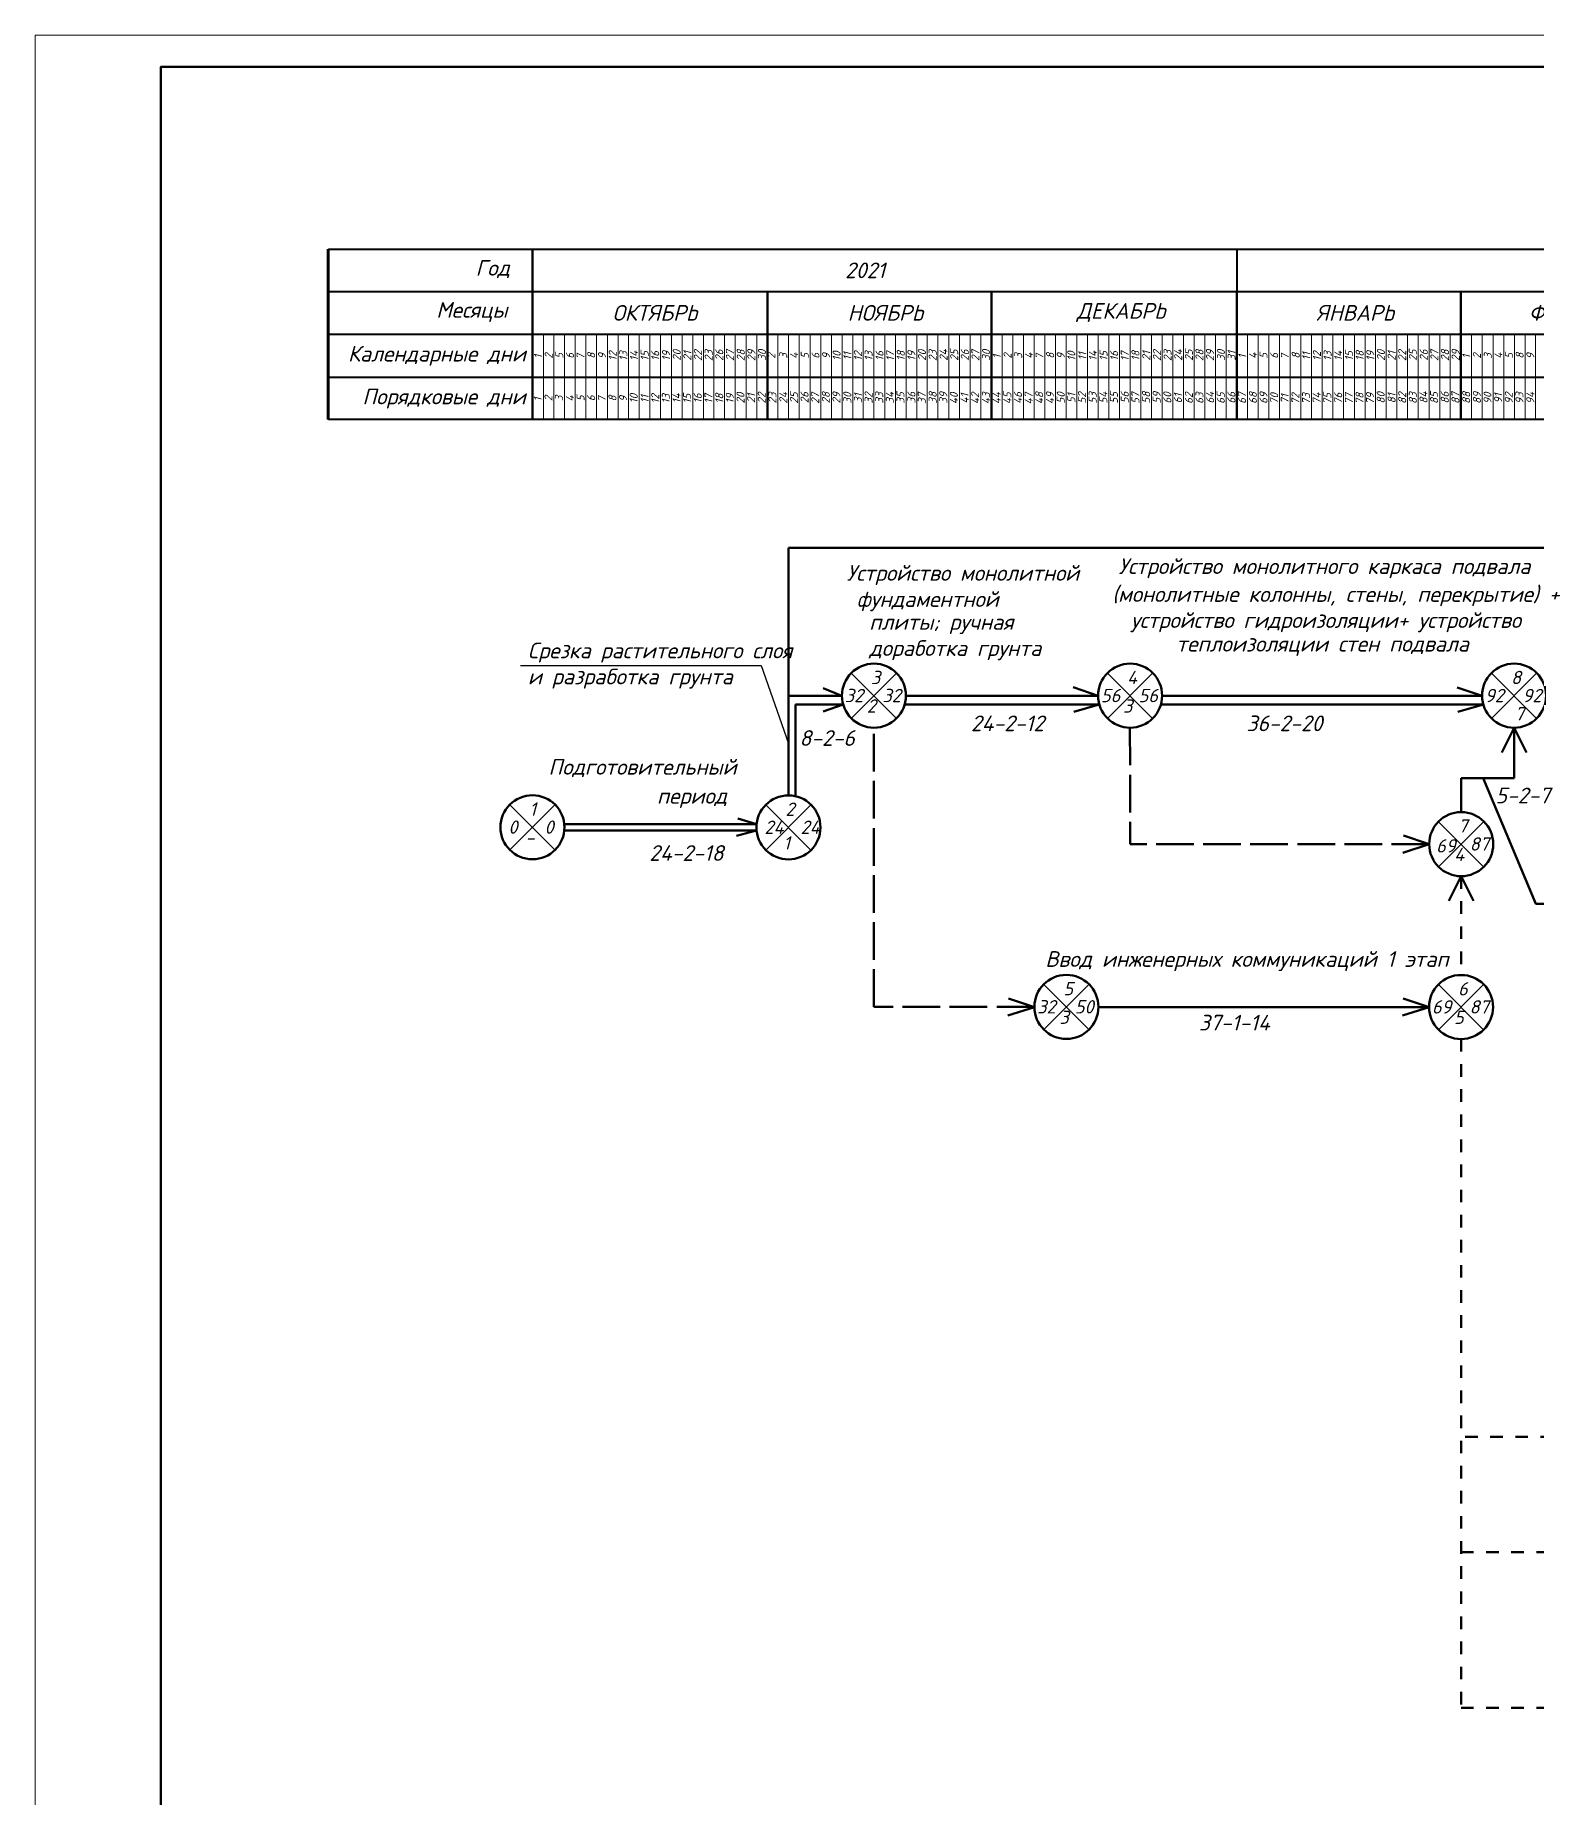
# Model space of a CAD drawing. Header units: millimetres. Extents: x 2279 to 5236, y 896 to 2828.
# Drawn here: x 2279.1 to 2518.3, y 1716.2 to 1997.1 of the extents above; entities that cross this region are included whole.
import ezdxf

# ---------------------------------------------------------------- set-up
doc = ezdxf.new("R2010")
doc.units = ezdxf.units.MM
doc.linetypes.add('1 Граница асфальта 2-1', pattern=[1.5, 0.5, -0.5, 0.5])
doc.linetypes.add('ACAD_ISO02W100', pattern=[15, 12, -3])
for name, color, linetype in [('PDF _!!ОСНОВНАЯ', 7, 'Continuous'), ('PDF _!!ТОНКАЯ', 7, 'Continuous'), ('PDF _0', 7, 'Continuous'), ('PDF _Текст', 7, 'Continuous')]:
    doc.layers.add(name, color=color, linetype=linetype)
doc.layers.add('Тонкие', color=83, linetype='Continuous', lineweight=15)
doc.styles.add('PDF ISOCPEUR Italic', font='isocpeui.ttf')

msp = doc.modelspace()

# ---------------------------------------------------------------- linework, layer by layer
at = {"linetype": 'ACAD_ISO02W100', "ltscale": 2}
msp.add_line((2405.89, 1935.84), (2407.58, 1935.84), dxfattribs=at)
at = {"lineweight": 20, "ltscale": 10}
for p, q in [((2412.71, 1935.84), (2453.52, 1935.84)), ((2399.09, 1875.95), (2399.09, 1915.39)), ((2399.09, 1875.95), (2399.09, 1891.82))]:
    msp.add_line(p, q, dxfattribs=at)
at = {"lineweight": 50, "ltscale": 10}
for p, q in [((2399.09, 1875.95), (2399.09, 1915.39)), ((2399.09, 1915.39), (2785.02, 1915.39)), ((2407.6, 1891.82), (2404.62, 1893.06)), ((2448.41, 1891.82), (2444.47, 1893.17)), ((2509.59, 1891.8), (2505.64, 1893.15)), ((2399.09, 1891.82), (2407.6, 1891.82)), ((2400.2, 1875.95), (2400.2, 1890.43)), ((2400.2, 1890.43), (2407.8, 1890.43)), ((2407.81, 1890.44), (2404.6, 1889.32)), ((2417.61, 1890.43), (2448.61, 1890.43)), ((2417.81, 1891.82), (2448.41, 1891.82)), ((2448.61, 1890.43), (2444.57, 1889.27)), ((2458.4, 1890.41), (2509.79, 1890.41)), ((2458.6, 1891.8), (2509.59, 1891.8)), ((2509.79, 1890.41), (2505.74, 1889.25)), ((2514.71, 1886.74), (2512.74, 1882.81)), ((2514.71, 1878.69), (2514.71, 1886.74)), ((2514.71, 1886.74), (2516.68, 1882.81)), ((2506.26, 1873.29), (2506.26, 1878.69)), ((2506.26, 1878.69), (2514.71, 1878.69)), ((2506.24, 1863.08), (2504.28, 1859.16)), ((2506.24, 1863.08), (2508.21, 1859.16))]:
    msp.add_line(p, q, dxfattribs=at)
at = {"linetype": 'ACAD_ISO02W100', "lineweight": 50, "ltscale": 0.5}
for p, q in [((2412.68, 1842.25), (2412.68, 1886.74)), ((2453.49, 1886.74), (2453.52, 1868.16)), ((2501.16, 1868.16), (2453.52, 1868.16)), ((2438.27, 1842.25), (2412.68, 1842.25))]:
    msp.add_line(p, q, dxfattribs=at)
at = {"linetype": 'ACAD_ISO02W100', "lineweight": 50, "ltscale": 10}
for p, q in [((2501.16, 1868.16), (2496.96, 1866.8)), ((2501.16, 1868.16), (2497.05, 1869.54)), ((2438.27, 1842.23), (2434.15, 1843.61)), ((2501.14, 1842.23), (2497.03, 1843.61)), ((2438.27, 1842.23), (2434.06, 1840.86)), ((2448.44, 1842.23), (2501.14, 1842.23)), ((2501.14, 1842.23), (2496.93, 1840.86))]:
    msp.add_line(p, q, dxfattribs=at)
at = {"linetype": '1 Граница асфальта 2-1', "lineweight": 50, "ltscale": 4}
for p, q in [((2506.24, 1863.08), (2506.24, 1847.33)), ((2506.24, 1837.12), (2506.24, 1730.56)), ((2592.9, 1773.74), (2506.24, 1773.74)), ((2506.24, 1755.38), (2592.9, 1755.38)), ((2506.24, 1730.56), (2592.88, 1730.56))]:
    msp.add_line(p, q, dxfattribs=at)
at = {"layer": 'PDF _!!ОСНОВНАЯ', "lineweight": 50}
msp.add_lwpolyline([(2299.1, 1408.07), (3115.1, 1408.07), (3115.1, 1992.03), (2299.1, 1992.03)], close=True, dxfattribs=at)
for points in [[(2358.31, 1963.01), (2358.31, 1935.84)], [(2395.73, 1956.24), (2395.73, 1935.84)], [(2431.42, 1956.24), (2431.42, 1935.84)], [(2470.53, 1956.24), (2470.53, 1935.84)], [(2506.22, 1956.24), (2506.22, 1935.84)], [(2363.36, 1871.36), (2394.02, 1871.36), (2391.03, 1872.25)], [(2363.36, 1870.34), (2394.02, 1870.34), (2390.81, 1869.5)]]:
    msp.add_lwpolyline(points, dxfattribs=at)
for centre in [(2412.71, 1891.84), (2453.52, 1891.84), (2514.69, 1891.84), (2358.31, 1870.87), (2399.09, 1870.85), (2506.26, 1868.18), (2443.37, 1842.25), (2506.24, 1842.23)]:
    msp.add_circle(centre, 5.1, dxfattribs=at)
at = {"layer": 'PDF _!!ТОНКАЯ', "lineweight": 40}
for points in [[(2325.64, 1963.01), (2325.64, 1949.42), (2325.64, 1935.84)], [(2470.53, 1963.01), (2470.53, 1935.84)], [(2325.64, 1956.24), (2325.64, 1956.24), (2965.1, 1956.24)], [(2325.64, 1949.42), (2325.64, 1949.42), (2965.22, 1949.42)], [(2325.64, 1942.61), (2325.64, 1942.61), (2965.22, 1942.61)]]:
    msp.add_lwpolyline(points, dxfattribs=at)
msp.add_lwpolyline([(2965.44, 1935.84), (2351.35, 1935.84), (2325.87, 1935.84), (2325.87, 1949.42), (2325.87, 1963.01), (2351.35, 1963.01), (2964.99, 1963.01)], close=True, dxfattribs=at)
at = {"layer": 'PDF _!!ТОНКАЯ', "lineweight": 25}
for points in [[(2356.38, 1896.63), (2394.73, 1896.63), (2399.09, 1884.23)], [(2409.09, 1895.42), (2416.28, 1888.22)], [(2409.09, 1888.22), (2416.28, 1895.42)], [(2449.9, 1895.42), (2457.09, 1888.22)], [(2449.9, 1888.22), (2457.09, 1895.42)], [(2511.07, 1895.42), (2518.27, 1888.22)], [(2511.07, 1888.22), (2518.27, 1895.42)], [(2354.69, 1874.45), (2361.88, 1867.25)], [(2354.69, 1867.25), (2361.88, 1874.45)], [(2395.47, 1874.43), (2402.67, 1867.23)], [(2395.47, 1867.23), (2402.67, 1874.43)], [(2502.65, 1871.76), (2509.84, 1864.56)], [(2502.65, 1864.56), (2509.84, 1871.76)], [(2439.75, 1845.82), (2446.94, 1838.63)], [(2439.75, 1838.63), (2446.94, 1845.82)], [(2502.62, 1845.8), (2509.82, 1838.61)], [(2502.62, 1838.61), (2509.82, 1845.8)]]:
    msp.add_lwpolyline(points, dxfattribs=at)
at = {"layer": 'PDF _!!ТОНКАЯ', "lineweight": 50}
msp.add_lwpolyline([(2509.78, 1878.69), (2518.17, 1858.67), (2545.56, 1858.67)], dxfattribs=at)
at = {"layer": 'PDF _0', "lineweight": 20}
for points in [[(2358.31, 1935.84), (2358.31, 1942.61), (2358.31, 1949.42), (2358.31, 1956.24)], [(2395.73, 1935.84), (2395.73, 1942.61), (2395.73, 1949.42), (2395.73, 1956.24)], [(2431.42, 1935.84), (2431.42, 1942.61), (2431.42, 1949.42), (2431.42, 1956.24)], [(2470.53, 1935.84), (2470.53, 1942.61), (2470.53, 1949.42), (2470.53, 1956.24)], [(2506.22, 1935.84), (2506.22, 1942.61), (2506.22, 1949.42), (2506.22, 1956.24)], [(2360.04, 1935.84), (2360.04, 1942.61), (2360.04, 1949.42)], [(2361.73, 1935.84), (2361.73, 1942.61), (2361.73, 1949.42)], [(2363.43, 1935.84), (2363.43, 1942.61), (2363.43, 1949.42)], [(2365.12, 1935.84), (2365.12, 1942.61), (2365.12, 1949.42)], [(2366.81, 1935.84), (2366.81, 1942.61), (2366.81, 1949.42)], [(2368.51, 1935.84), (2368.51, 1942.61), (2368.51, 1949.42)], [(2370.24, 1935.84), (2370.24, 1942.61), (2370.24, 1949.42)], [(2371.94, 1935.84), (2371.94, 1942.61), (2371.94, 1949.42)], [(2373.63, 1935.84), (2373.63, 1942.61), (2373.63, 1949.42)], [(2375.32, 1935.84), (2375.32, 1942.61), (2375.32, 1949.42)], [(2377.02, 1935.84), (2377.02, 1942.61), (2377.02, 1949.42)], [(2378.71, 1935.84), (2378.71, 1942.61), (2378.71, 1949.42)], [(2380.45, 1935.84), (2380.45, 1942.61), (2380.45, 1949.42)], [(2382.14, 1935.84), (2382.14, 1942.61), (2382.14, 1949.42)], [(2383.83, 1935.84), (2383.83, 1942.61), (2383.83, 1949.42)], [(2385.53, 1935.84), (2385.53, 1942.61), (2385.53, 1949.42)], [(2387.22, 1935.84), (2387.22, 1942.61), (2387.22, 1949.42)], [(2388.91, 1935.84), (2388.91, 1942.61), (2388.91, 1949.42)], [(2390.61, 1935.84), (2390.61, 1942.61), (2390.61, 1949.42)], [(2392.34, 1935.84), (2392.34, 1942.61), (2392.34, 1949.42)], [(2394.04, 1935.84), (2394.04, 1942.61), (2394.04, 1949.42)], [(2397.42, 1935.84), (2397.42, 1942.61), (2397.42, 1949.42)], [(2399.12, 1935.84), (2399.12, 1942.61), (2399.12, 1949.42)], [(2400.81, 1935.84), (2400.81, 1942.61), (2400.81, 1949.42)], [(2402.54, 1935.84), (2402.54, 1942.61), (2402.54, 1949.42)], [(2404.24, 1935.84), (2404.24, 1942.61), (2404.24, 1949.42)], [(2405.93, 1935.84), (2405.93, 1942.61), (2405.93, 1949.42)], [(2407.62, 1935.84), (2407.62, 1942.61), (2407.62, 1949.42)], [(2409.32, 1935.84), (2409.32, 1942.61), (2409.32, 1949.42)], [(2411.01, 1935.84), (2411.01, 1942.61), (2411.01, 1949.42)], [(2412.71, 1935.84), (2412.71, 1942.61), (2412.71, 1949.42)], [(2414.44, 1935.84), (2414.44, 1942.61), (2414.44, 1949.42)], [(2416.13, 1935.84), (2416.13, 1942.61), (2416.13, 1949.42)], [(2417.83, 1935.84), (2417.83, 1942.61), (2417.83, 1949.42)], [(2419.52, 1935.84), (2419.52, 1942.61), (2419.52, 1949.42)], [(2421.21, 1935.84), (2421.21, 1942.61), (2421.21, 1949.42)], [(2422.91, 1935.84), (2422.91, 1942.61), (2422.91, 1949.42)], [(2424.64, 1935.84), (2424.64, 1942.61), (2424.64, 1949.42)], [(2426.34, 1935.84), (2426.34, 1942.61), (2426.34, 1949.42)], [(2428.03, 1935.84), (2428.03, 1942.61), (2428.03, 1949.42)], [(2429.72, 1935.84), (2429.72, 1942.61), (2429.72, 1949.42)], [(2433.11, 1935.84), (2433.11, 1942.61), (2433.11, 1949.42)], [(2434.85, 1935.84), (2434.85, 1942.61), (2434.85, 1949.42)], [(2436.54, 1935.84), (2436.54, 1942.61), (2436.54, 1949.42)], [(2438.23, 1935.84), (2438.23, 1942.61), (2438.23, 1949.42)], [(2439.93, 1935.84), (2439.93, 1942.61), (2439.93, 1949.42)], [(2441.62, 1935.84), (2441.62, 1942.61), (2441.62, 1949.42)], [(2443.31, 1935.84), (2443.31, 1942.61), (2443.31, 1949.42)], [(2445.01, 1935.84), (2445.01, 1942.61), (2445.01, 1949.42)], [(2446.74, 1935.84), (2446.74, 1942.61), (2446.74, 1949.42)], [(2448.44, 1935.84), (2448.44, 1942.61), (2448.44, 1949.42)], [(2450.13, 1935.84), (2450.13, 1942.61), (2450.13, 1949.42)], [(2451.82, 1935.84), (2451.82, 1942.61), (2451.82, 1949.42)], [(2453.52, 1935.84), (2453.52, 1942.61), (2453.52, 1949.42)], [(2455.21, 1935.84), (2455.21, 1942.61), (2455.21, 1949.42)], [(2456.94, 1935.84), (2456.94, 1942.61), (2456.94, 1949.42)], [(2458.64, 1935.84), (2458.64, 1942.61), (2458.64, 1949.42)], [(2460.33, 1935.84), (2460.33, 1942.61), (2460.33, 1949.42)], [(2462.03, 1935.84), (2462.03, 1942.61), (2462.03, 1949.42)], [(2463.72, 1935.84), (2463.72, 1942.61), (2463.72, 1949.42)], [(2465.41, 1935.84), (2465.41, 1942.61), (2465.41, 1949.42)], [(2467.11, 1935.84), (2467.11, 1942.61), (2467.11, 1949.42)], [(2468.84, 1935.84), (2468.84, 1942.61), (2468.84, 1949.42)], [(2472.23, 1935.84), (2472.23, 1942.61), (2472.23, 1949.42)], [(2473.92, 1935.84), (2473.92, 1942.61), (2473.92, 1949.42)], [(2475.61, 1935.84), (2475.61, 1942.61), (2475.61, 1949.42)], [(2477.31, 1935.84), (2477.31, 1942.61), (2477.31, 1949.42)], [(2479.04, 1935.84), (2479.04, 1942.61), (2479.04, 1949.42)], [(2480.74, 1935.84), (2480.74, 1942.61), (2480.74, 1949.42)], [(2482.43, 1935.84), (2482.43, 1942.61), (2482.43, 1949.42)], [(2484.12, 1935.84), (2484.12, 1942.61), (2484.12, 1949.42)], [(2485.82, 1935.84), (2485.82, 1942.61), (2485.82, 1949.42)], [(2487.51, 1935.84), (2487.51, 1942.61), (2487.51, 1949.42)], [(2489.25, 1935.84), (2489.25, 1942.61), (2489.25, 1949.42)], [(2490.94, 1935.84), (2490.94, 1942.61), (2490.94, 1949.42)], [(2492.63, 1935.84), (2492.63, 1942.61), (2492.63, 1949.42)], [(2494.33, 1935.84), (2494.33, 1942.61), (2494.33, 1949.42)], [(2496.02, 1935.84), (2496.02, 1942.61), (2496.02, 1949.42)], [(2497.71, 1935.84), (2497.71, 1942.61), (2497.71, 1949.42)], [(2499.41, 1935.84), (2499.41, 1942.61), (2499.41, 1949.42)], [(2501.14, 1935.84), (2501.14, 1942.61), (2501.14, 1949.42)], [(2502.84, 1935.84), (2502.84, 1942.61), (2502.84, 1949.42)], [(2504.53, 1935.84), (2504.53, 1942.61), (2504.53, 1949.42)], [(2507.92, 1935.84), (2507.92, 1942.61), (2507.92, 1949.42)], [(2509.61, 1935.84), (2509.61, 1942.61), (2509.61, 1949.42)], [(2511.35, 1935.84), (2511.35, 1942.61), (2511.35, 1949.42)], [(2513.04, 1935.84), (2513.04, 1942.61), (2513.04, 1949.42)], [(2514.73, 1935.84), (2514.73, 1942.61), (2514.73, 1949.42)], [(2516.43, 1935.84), (2516.43, 1942.61), (2516.43, 1949.42)], [(2518.12, 1935.84), (2518.12, 1942.61), (2518.12, 1949.42)]]:
    msp.add_lwpolyline(points, dxfattribs=at)
for points in [[(2358.31, 1956.24), (2965.1, 1956.24), (2965.22, 1949.42), (2358.31, 1949.42)], [(2358.31, 1942.61), (2965.22, 1942.61), (2965.22, 1935.84), (2358.31, 1935.84)]]:
    msp.add_lwpolyline(points, close=True, dxfattribs=at)
at = {"layer": 'Тонкие', "color": 7}
for p, q in [((2279.1, 1997.07), (3120.1, 1997.07)), ((2279.1, 1403.07), (2279.1, 1997.07))]:
    msp.add_line(p, q, dxfattribs=at)

# ---------------------------------------------------------------- texts
at = {"layer": 'PDF _Текст', "attachment_point": 7, "style": 'PDF ISOCPEUR Italic'}
for s, insert, char_height in [('Год', (2349.25, 1958.36), 2.5), ('2021', (2408.11, 1958.36), 2.5), ('Месяцы', (2342.98, 1951.38), 2.5), ('ОКТЯБРЬ', (2371.05, 1951.58), 2.5), ('НОЯБРЬ', (2408.51, 1951.58), 2.5), ('ДЕКАБРЬ', (2445.01, 1951.38), 2.5), ('ЯНВАРЬ', (2483.19, 1951.58), 2.5), ('ФЕВРАЛЬ', (2517.02, 1951.58), 2.5), ('Календарные дни', (2328.91, 1944.4), 2.4999), ('Порядковые дни', (2331.21, 1937.58), 2.4999), ('Устройство монолитной\\P фундаментной', (2408.37, 1905.3), 2.4999), ('Устройство монолитного каркаса подвала', (2451.67, 1910.55), 2.4999), ('(монолитные колонны, стены, перекрытие) +', (2450.66, 1906.1), 2.4999), ('плиты; ручная \\Pдоработка грунта', (2411.96, 1897.49), 2.4999), ('устройство гидроизоляции+ устройство', (2453.62, 1901.95), 2.4999), ('Срезка растительного слоя', (2357.56, 1897.11), 2.4999), ('теплоизоляции стен подвала', (2460.86, 1898.18), 2.4999), ('и разработка грунта', (2357.56, 1892.96), 2.4999), ('3', (2412.22, 1893.68), 2.12), ('4', (2453.03, 1893.68), 2.12), ('8', (2514.2, 1893.68), 2.12), ('32', (2408.05, 1890.8), 2.125), ('32', (2414.05, 1890.8), 2.125), ('56', (2448.86, 1890.8), 2.125), ('56', (2454.86, 1890.8), 2.125), ('92', (2516.03, 1890.8), 2.125), ('2', (2411.58, 1889.13), 2.12), ('3', (2452.39, 1889.13), 2.12), ('7', (2514.8, 1887.89), 2.12), ('24-2-12', (2428.16, 1886.18), 2.5), ('36-2-20', (2472.05, 1886.18), 2.5), ('8-2-6', (2400.84, 1883.84), 2.5), ('Подготовительный', (2360.85, 1878.85), 2.4999), ('период', (2378.14, 1873.95), 2.5), ('5-2-7', (2511.74, 1874.69), 2.5), ('1', (2357.82, 1872.71), 2.12), ('2', (2398.61, 1872.69), 2.12), ('0', (2354.47, 1869.84), 2.12), ('0', (2360.23, 1869.84), 2.12), ('24', (2395.26, 1869.81), 2.125), ('24', (2401.02, 1869.81), 2.125), ('7', (2505.78, 1870.03), 2.12), ('-', (2357.18, 1868.16), 2.12), ('24-2-18', (2376.91, 1865.52), 2.5), ('1', (2398.27, 1867.31), 2.12), ('4', (2505.14, 1865.48), 2.12), ('87', (2507.61, 1867.15), 2.125), ('Ввод инженерных коммуникаций 1 этап', (2440, 1847.95), 2.4999), ('6', (2505.76, 1844.07), 2.12), ('32', (2438.71, 1841.21), 2.125), ('50', (2444.71, 1841.21), 2.125), ('69', (2501.59, 1841.19), 2.125), ('87', (2507.59, 1841.19), 2.125), ('3', (2442.25, 1839.54), 2.12), ('37-1-14', (2464.47, 1838.49), 2.5), ('5', (2505.12, 1839.52), 2.12)]:
    msp.add_mtext(s, dxfattribs=dict(at, insert=insert, char_height=char_height))
at = {"layer": 'PDF _Текст', "attachment_point": 7, "rotation": 90, "style": 'PDF ISOCPEUR Italic'}
for s, insert, char_height in [('1', (2359.83, 1945.53), 1.27), ('2', (2361.52, 1945.53), 1.27), ('5', (2363.22, 1945.53), 1.27), ('6', (2364.91, 1945.53), 1.27), ('7', (2366.61, 1945.4), 1.27), ('8', (2368.3, 1945.53), 1.27), ('9', (2370.03, 1945.49), 1.27), ('12', (2371.73, 1945.19), 1.275), ('13', (2373.42, 1945.19), 1.275), ('14', (2375.11, 1945.19), 1.275), ('15', (2376.81, 1945.19), 1.275), ('16', (2378.5, 1945.19), 1.275), ('19', (2380.23, 1945.19), 1.275), ('20', (2381.93, 1945.19), 1.275), ('21', (2383.62, 1945.23), 1.275), ('22', (2385.31, 1945.15), 1.275), ('23', (2387.01, 1945.15), 1.275), ('26', (2388.7, 1945.19), 1.275), ('27', (2390.41, 1945.15), 1.275), ('28', (2392.13, 1945.15), 1.275), ('29', (2393.82, 1945.15), 1.275), ('30', (2395.52, 1945.19), 1.275), ('2', (2397, 1945.53), 1.27), ('3', (2398.9, 1945.53), 1.27), ('4', (2400.6, 1945.53), 1.27), ('5', (2402.33, 1945.53), 1.27), ('6', (2404.03, 1945.53), 1.27), ('9', (2405.72, 1945.49), 1.27), ('10', (2407.41, 1945.19), 1.275), ('11', (2409.11, 1945.28), 1.275), ('12', (2410.8, 1945.19), 1.275), ('13', (2412.49, 1945.19), 1.275), ('16', (2414.23, 1945.19), 1.275), ('17', (2415.93, 1945.15), 1.275), ('18', (2417.62, 1945.19), 1.275), ('19', (2419.31, 1945.19), 1.275), ('20', (2421, 1945.19), 1.275), ('23', (2422.7, 1945.15), 1.275), ('24', (2424.43, 1945.19), 1.275), ('25', (2426.13, 1945.19), 1.275), ('26', (2427.82, 1945.19), 1.275), ('27', (2429.52, 1945.15), 1.275), ('30', (2431.21, 1945.19), 1.275), ('1', (2432.9, 1945.53), 1.27), ('2', (2434.63, 1945.53), 1.27), ('3', (2436.33, 1945.53), 1.27), ('4', (2438.02, 1945.53), 1.27), ('7', (2439.72, 1945.4), 1.27), ('8', (2441.41, 1945.53), 1.27), ('9', (2443.1, 1945.49), 1.27), ('10', (2444.79, 1945.19), 1.275), ('11', (2446.53, 1945.28), 1.275), ('14', (2448.22, 1945.19), 1.275), ('15', (2449.92, 1945.19), 1.275), ('16', (2451.61, 1945.19), 1.275), ('17', (2453.31, 1945.15), 1.275), ('18', (2455, 1945.19), 1.275), ('21', (2456.73, 1945.23), 1.275), ('22', (2458.43, 1945.15), 1.275), ('23', (2460.12, 1945.15), 1.275), ('24', (2461.81, 1945.19), 1.275), ('25', (2463.51, 1945.19), 1.275), ('28', (2465.2, 1945.15), 1.275), ('29', (2466.89, 1945.15), 1.275), ('30', (2468.63, 1945.19), 1.275), ('31', (2470.32, 1945.23), 1.275), ('1', (2472.02, 1945.53), 1.27), ('4', (2473.71, 1945.53), 1.27), ('5', (2475.4, 1945.53), 1.27), ('6', (2477.1, 1945.53), 1.27), ('7', (2478.8, 1945.4), 1.27), ('8', (2480.53, 1945.53), 1.27), ('11', (2482.22, 1945.28), 1.275), ('12', (2483.91, 1945.19), 1.275), ('13', (2485.61, 1945.19), 1.275), ('14', (2487.3, 1945.19), 1.275), ('15', (2489.03, 1945.19), 1.275), ('18', (2490.73, 1945.19), 1.275), ('19', (2492.42, 1945.19), 1.275), ('20', (2494.11, 1945.19), 1.275), ('21', (2495.81, 1945.23), 1.275), ('22', (2497.5, 1945.15), 1.275), ('25', (2499.19, 1945.19), 1.275), ('26', (2500.93, 1945.19), 1.275), ('27', (2502.63, 1945.15), 1.275), ('28', (2504.32, 1945.15), 1.275), ('29', (2506.01, 1945.15), 1.275), ('1', (2507.7, 1945.53), 1.27), ('2', (2509.4, 1945.53), 1.27), ('3', (2511.13, 1945.53), 1.27), ('4', (2512.83, 1945.53), 1.27), ('5', (2514.52, 1945.53), 1.27), ('8', (2516.21, 1945.53), 1.27), ('9', (2517.91, 1945.49), 1.27), ('1', (2359.79, 1938.71), 1.27), ('2', (2361.48, 1938.76), 1.27), ('3', (2363.17, 1938.76), 1.27), ('4', (2364.91, 1938.71), 1.27), ('5', (2366.6, 1938.76), 1.27), ('6', (2368.3, 1938.76), 1.27), ('7', (2370, 1938.63), 1.27), ('8', (2371.68, 1938.71), 1.27), ('9', (2373.38, 1938.67), 1.27), ('10', (2375.07, 1938.42), 1.275), ('11', (2376.81, 1938.46), 1.275), ('12', (2378.5, 1938.38), 1.275), ('13', (2380.19, 1938.38), 1.275), ('14', (2381.89, 1938.42), 1.275), ('15', (2383.58, 1938.38), 1.275), ('16', (2385.27, 1938.42), 1.275), ('17', (2386.98, 1938.38), 1.275), ('18', (2388.7, 1938.38), 1.275), ('19', (2390.39, 1938.38), 1.275), ('20', (2392.09, 1938.38), 1.275), ('21', (2393.78, 1938.46), 1.275), ('22', (2395.47, 1938.38), 1.275), ('23', (2397.17, 1938.38), 1.275), ('24', (2398.9, 1938.38), 1.275), ('25', (2400.6, 1938.38), 1.275), ('26', (2402.29, 1938.42), 1.275), ('27', (2403.99, 1938.33), 1.275), ('28', (2405.68, 1938.38), 1.275), ('29', (2407.37, 1938.38), 1.275), ('30', (2409.11, 1938.38), 1.275), ('31', (2410.8, 1938.46), 1.275), ('32', (2412.49, 1938.38), 1.275), ('33', (2414.19, 1938.38), 1.275), ('34', (2415.88, 1938.38), 1.275), ('35', (2417.57, 1938.38), 1.275), ('36', (2419.31, 1938.42), 1.275), ('37', (2420.97, 1938.33), 1.275), ('38', (2422.7, 1938.38), 1.275), ('39', (2424.39, 1938.38), 1.275), ('40', (2426.08, 1938.29), 1.275), ('41', (2427.78, 1938.38), 1.275), ('42', (2429.47, 1938.29), 1.275), ('43', (2431.21, 1938.29), 1.275), ('44', (2432.9, 1938.29), 1.275), ('45', (2434.59, 1938.29), 1.275), ('46', (2436.29, 1938.33), 1.275), ('47', (2437.99, 1938.25), 1.275), ('48', (2439.67, 1938.29), 1.275), ('49', (2441.41, 1938.29), 1.275), ('50', (2443.1, 1938.38), 1.275), ('51', (2444.79, 1938.46), 1.275), ('52', (2446.49, 1938.38), 1.275), ('53', (2448.18, 1938.38), 1.275), ('54', (2449.88, 1938.38), 1.275), ('55', (2451.57, 1938.38), 1.275), ('56', (2453.3, 1938.42), 1.275), ('57', (2455.01, 1938.33), 1.275), ('58', (2456.69, 1938.38), 1.275), ('59', (2458.38, 1938.38), 1.275), ('60', (2460.08, 1938.38), 1.275), ('61', (2461.77, 1938.42), 1.275), ('62', (2463.51, 1938.33), 1.275), ('63', (2465.2, 1938.33), 1.275), ('64', (2466.89, 1938.38), 1.275), ('65', (2468.59, 1938.33), 1.275), ('66', (2470.28, 1938.38), 1.275), ('67', (2471.98, 1938.33), 1.275), ('68', (2473.71, 1938.33), 1.275), ('69', (2475.4, 1938.33), 1.275), ('70', (2477.11, 1938.29), 1.275), ('71', (2478.8, 1938.33), 1.275), ('72', (2480.49, 1938.25), 1.275), ('73', (2482.19, 1938.25), 1.275), ('74', (2483.88, 1938.29), 1.275), ('75', (2485.57, 1938.25), 1.275), ('76', (2487.31, 1938.29), 1.275), ('77', (2489, 1938.25), 1.275), ('78', (2490.7, 1938.25), 1.275), ('79', (2492.39, 1938.25), 1.275), ('80', (2494.07, 1938.38), 1.275), ('81', (2495.81, 1938.42), 1.275), ('82', (2497.5, 1938.33), 1.275), ('83', (2499.19, 1938.33), 1.275), ('84', (2500.89, 1938.38), 1.275), ('85', (2502.58, 1938.33), 1.275), ('86', (2504.28, 1938.38), 1.275), ('87', (2505.98, 1938.33), 1.275), ('88', (2507.7, 1938.33), 1.275), ('89', (2509.4, 1938.33), 1.275), ('90', (2511.09, 1938.33), 1.275), ('91', (2512.78, 1938.42), 1.275), ('92', (2514.48, 1938.33), 1.275), ('93', (2516.17, 1938.33), 1.275), ('94', (2517.91, 1938.33), 1.275)]:
    msp.add_mtext(s, dxfattribs=dict(at, insert=insert, char_height=char_height))
at = {"layer": 'PDF _Текст', "attachment_point": 7, "style": 'PDF ISOCPEUR Italic'}
for s, insert, char_height, width in [('92', (2510.03, 1890.8), 2.125, 2.8783), ('69', (2502.26, 1866.85), 2.125, 2.8783), ('5', (2442.88, 1844.09), 2.12, 1.2846)]:
    msp.add_mtext(s, dxfattribs=dict(at, insert=insert, char_height=char_height, width=width))

doc.saveas('drawing.dxf')
